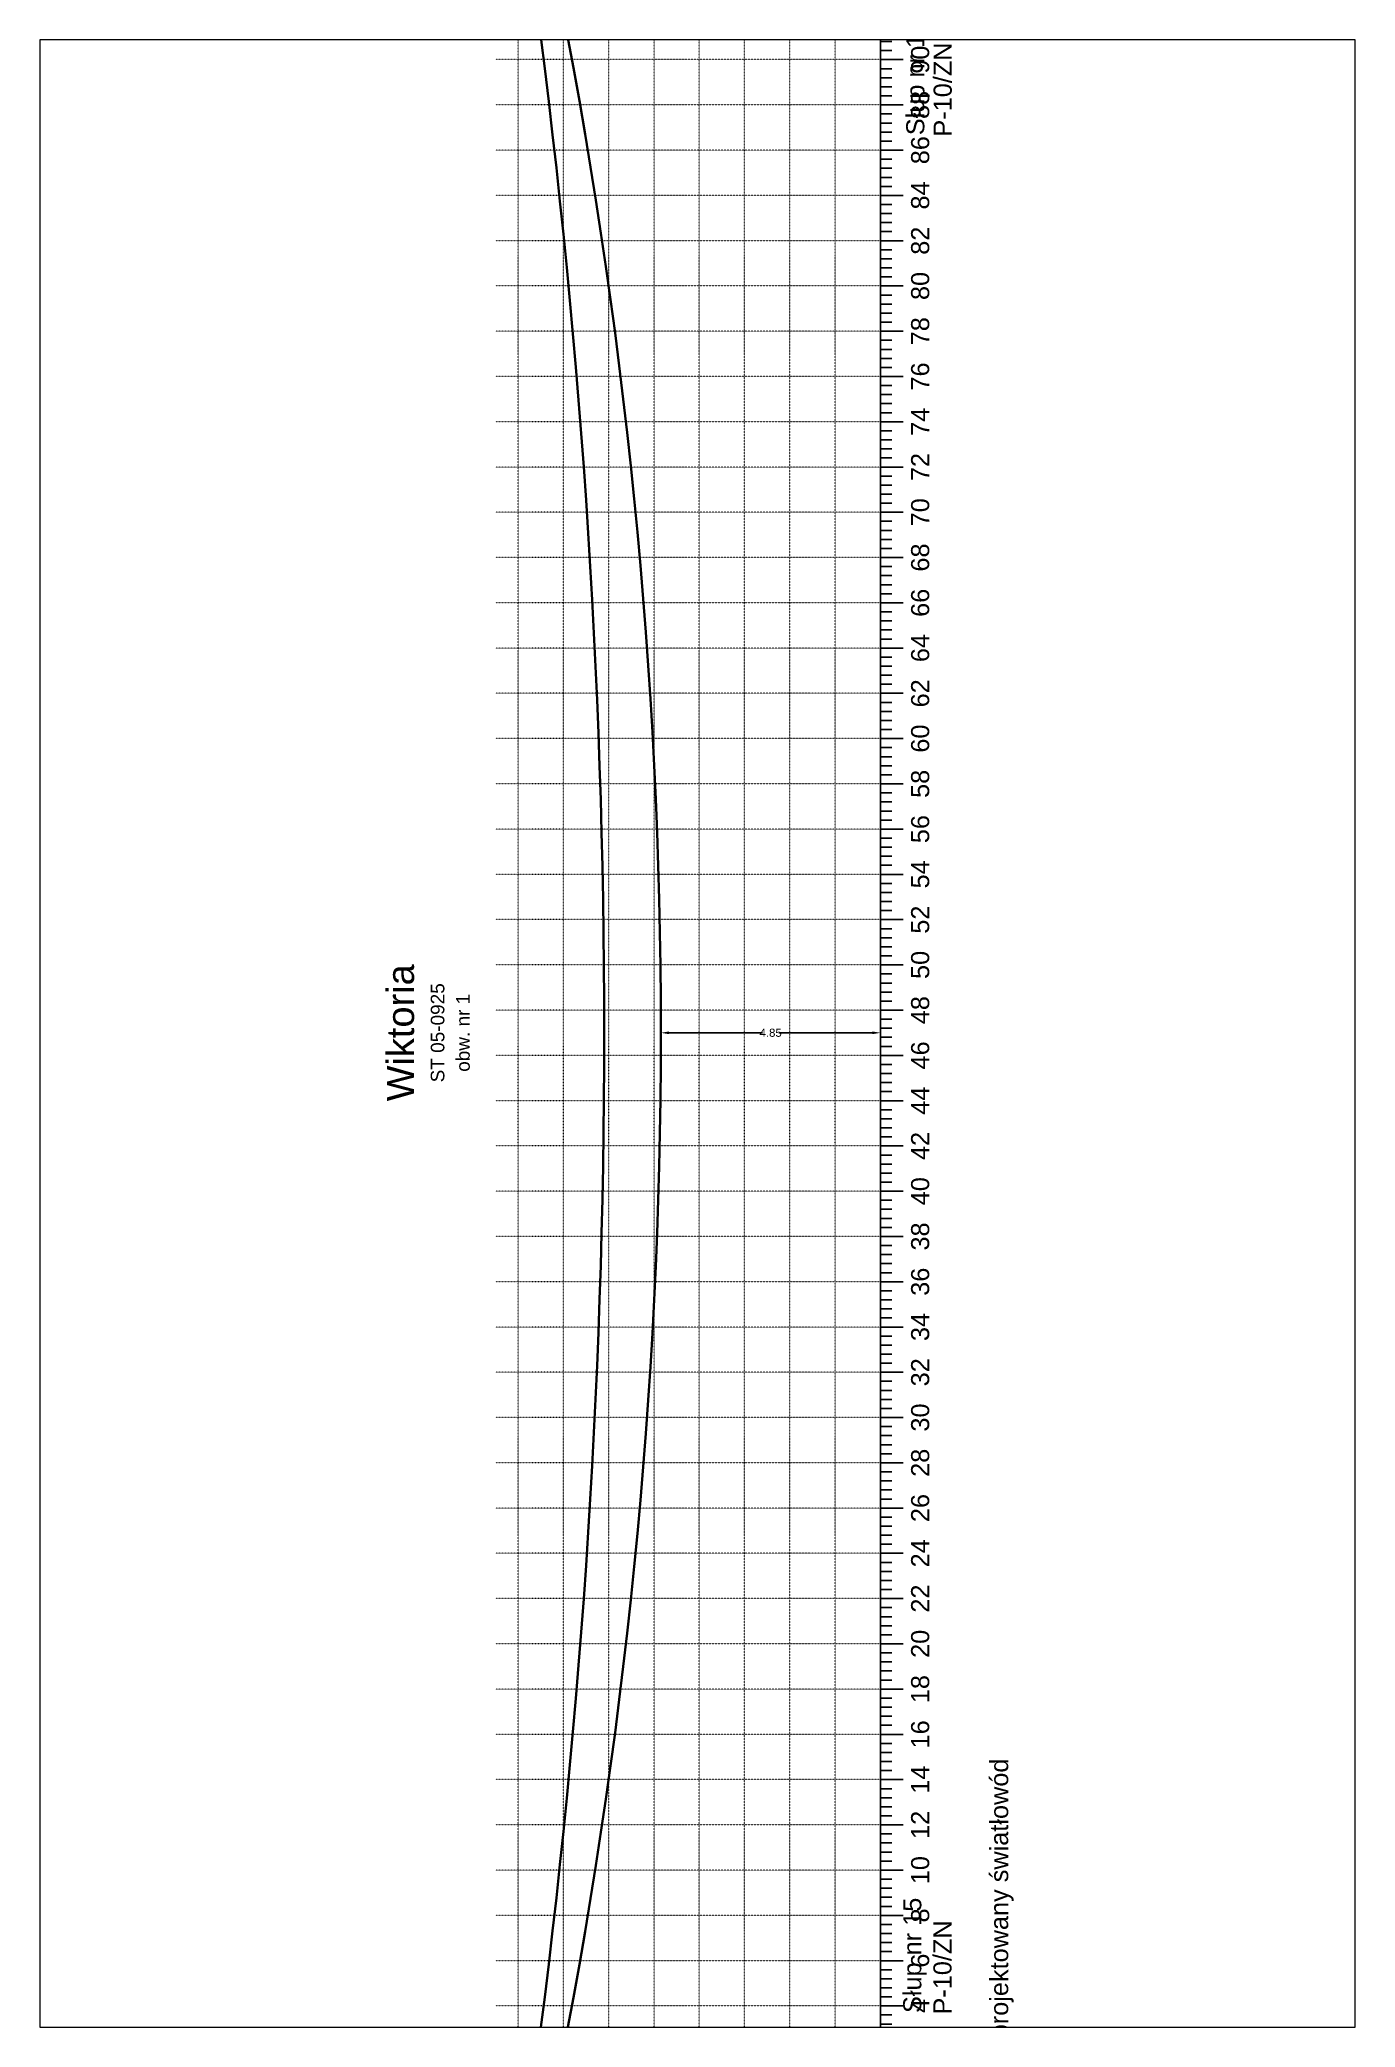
# Paper-space layout '6' of a CAD drawing. Header units: inches, sheet in millimetres. Extents: x 0 to 189, y 1 to 287.
# The model-space entities are those that its viewports show. They can reach past a viewport. Long polylines and large blocks are cut down to what shows.
import ezdxf
from ezdxf.enums import TextEntityAlignment as Align

# ---------------------------------------------------------------- set-up
doc = ezdxf.new("R2010")
doc.units = ezdxf.units.IN
doc.header["$MEASUREMENT"] = 0
doc.linetypes.add('ACAD_ISO07W100', pattern=[3, 0, -3])
doc.layers.add('_PRZEWIESZENIA_KONTROLA', color=1, linetype='Continuous', lineweight=25)
doc.layers.add('ramka', color=7, linetype='Continuous', plot=False)
doc.styles.get("Standard").update_dxf_attribs({"font": 'arial.ttf'})
doc.dimstyles.get("Standard").update_dxf_attribs({"dimtxt": 0.25, "dimasz": 0.18, "dimexe": 0.18, "dimexo": 0.0625, "dimgap": -0.09, "dimtad": 0, "dimtih": 1, "dimtoh": 1, "dimzin": 0, "dimdsep": 46, "dimtxsty": 'Standard', "dimcen": 0.09, "dimadec": 0, "dimazin": 0, "dimtfac": 1, "dimtofl": 0, "dimtmove": 0, "dimatfit": 3, "dimfxl": 1, "dimtolj": 1, "dimtzin": 0, "dimarcsym": 0})

# ---------------------------------------------------------------- blocks, each defined once
blk = doc.blocks.new('*D6')
at = {"color": 0, "lineweight": -2}
for p, q in [((-368.162, 1343.371), (-368.162, 1343.496)), ((-367.982, 1343.316), (-365.917, 1343.316)), ((-363.492, 1343.316), (-365.557, 1343.316)), ((-363.312, 1343.221), (-363.312, 1343.496))]:
    blk.add_line(p, q, dxfattribs=at)
at = {"color": 0}
for points in [[(-367.982, 1343.346), (-367.982, 1343.286), (-368.162, 1343.316)], [(-363.492, 1343.346), (-363.492, 1343.286), (-363.312, 1343.316)]]:
    blk.add_solid(points, dxfattribs=at)
at = {"layer": 'Defpoints', "color": 0}
for p in [(-368.162, 1343.308), (-363.312, 1343.316), (-363.312, 1343.158)]:
    blk.add_point(p, dxfattribs=at)
at = {"color": 0, "lineweight": 25, "insert": (-365.737, 1343.316), "char_height": 0.18, "attachment_point": 5}
blk.add_mtext('\\A1;4.85', dxfattribs=at)

msp = doc.modelspace()

# ---------------------------------------------------------------- linework, layer by layer
at = {"linetype": 'ACAD_ISO07W100', "lineweight": 15, "ltscale": 0.1}
for p, q in [((-371.312, 1319.816), (-371.312, 1366.816)), ((-370.312, 1319.816), (-370.312, 1366.816)), ((-369.312, 1319.816), (-369.312, 1366.816)), ((-368.312, 1319.816), (-368.312, 1366.816)), ((-367.312, 1319.816), (-367.312, 1366.816)), ((-366.312, 1319.816), (-366.312, 1366.816)), ((-365.312, 1319.816), (-365.312, 1366.816)), ((-364.312, 1319.816), (-364.312, 1366.816)), ((-363.312, 1319.816), (-363.312, 1366.816)), ((-363.312, 1364.816), (-371.812, 1364.816)), ((-363.312, 1363.816), (-371.812, 1363.816)), ((-363.312, 1362.816), (-371.812, 1362.816)), ((-363.312, 1361.816), (-371.812, 1361.816)), ((-363.312, 1360.816), (-371.812, 1360.816)), ((-363.312, 1359.816), (-371.812, 1359.816)), ((-363.312, 1358.816), (-371.812, 1358.816)), ((-363.312, 1357.816), (-371.812, 1357.816)), ((-363.312, 1356.816), (-371.812, 1356.816)), ((-363.312, 1355.816), (-371.812, 1355.816)), ((-363.312, 1354.816), (-371.812, 1354.816)), ((-363.312, 1353.816), (-371.812, 1353.816)), ((-363.312, 1352.816), (-371.812, 1352.816)), ((-363.312, 1351.816), (-371.812, 1351.816)), ((-363.312, 1350.816), (-371.812, 1350.816)), ((-363.312, 1349.816), (-371.812, 1349.816)), ((-363.312, 1348.816), (-371.812, 1348.816)), ((-363.312, 1347.816), (-371.812, 1347.816)), ((-363.312, 1346.816), (-371.812, 1346.816)), ((-363.312, 1345.816), (-371.812, 1345.816)), ((-363.312, 1344.816), (-371.812, 1344.816)), ((-363.312, 1343.816), (-371.812, 1343.816)), ((-363.312, 1342.816), (-371.812, 1342.816)), ((-363.312, 1341.816), (-371.812, 1341.816)), ((-363.312, 1340.816), (-371.812, 1340.816)), ((-363.312, 1339.816), (-371.812, 1339.816)), ((-363.312, 1338.816), (-371.812, 1338.816)), ((-363.312, 1337.816), (-371.812, 1337.816)), ((-363.312, 1336.816), (-371.812, 1336.816)), ((-363.312, 1335.816), (-371.812, 1335.816)), ((-363.312, 1334.816), (-371.812, 1334.816)), ((-363.312, 1333.816), (-371.812, 1333.816)), ((-363.312, 1332.816), (-371.812, 1332.816)), ((-363.312, 1331.816), (-371.812, 1331.816)), ((-363.312, 1330.816), (-371.812, 1330.816)), ((-363.312, 1329.816), (-371.812, 1329.816)), ((-363.312, 1328.816), (-371.812, 1328.816)), ((-363.312, 1327.816), (-371.812, 1327.816)), ((-363.312, 1326.816), (-371.812, 1326.816)), ((-363.312, 1325.816), (-371.812, 1325.816)), ((-363.312, 1324.816), (-371.812, 1324.816)), ((-363.312, 1323.816), (-371.812, 1323.816)), ((-363.312, 1322.816), (-371.812, 1322.816)), ((-363.312, 1321.816), (-371.812, 1321.816))]:
    msp.add_line(p, q, dxfattribs=at)
for p, q in [((-363.312, 1319.816), (-363.312, 1366.816)), ((-363.312, 1365.416), (-363.062, 1365.416)), ((-363.312, 1365.216), (-363.062, 1365.216)), ((-363.312, 1365.016), (-363.062, 1365.016)), ((-363.312, 1364.816), (-362.812, 1364.816)), ((-363.312, 1364.616), (-363.062, 1364.616)), ((-363.312, 1364.416), (-363.062, 1364.416)), ((-363.312, 1364.216), (-363.062, 1364.216)), ((-363.312, 1364.016), (-363.062, 1364.016)), ((-363.312, 1363.816), (-362.812, 1363.816)), ((-363.312, 1363.616), (-363.062, 1363.616)), ((-363.312, 1363.416), (-363.062, 1363.416)), ((-363.312, 1363.216), (-363.062, 1363.216)), ((-363.312, 1363.016), (-363.062, 1363.016)), ((-363.312, 1362.816), (-362.812, 1362.816)), ((-363.312, 1362.616), (-363.062, 1362.616)), ((-363.312, 1362.416), (-363.062, 1362.416)), ((-363.312, 1362.216), (-363.062, 1362.216)), ((-363.312, 1362.016), (-363.062, 1362.016)), ((-363.312, 1361.816), (-362.812, 1361.816)), ((-363.312, 1361.616), (-363.062, 1361.616)), ((-363.312, 1361.416), (-363.062, 1361.416)), ((-363.312, 1361.216), (-363.062, 1361.216)), ((-363.312, 1361.016), (-363.062, 1361.016)), ((-363.312, 1360.816), (-362.812, 1360.816)), ((-363.312, 1360.616), (-363.062, 1360.616)), ((-363.312, 1360.416), (-363.062, 1360.416)), ((-363.312, 1360.216), (-363.062, 1360.216)), ((-363.312, 1360.016), (-363.062, 1360.016)), ((-363.312, 1359.816), (-362.812, 1359.816)), ((-363.312, 1359.616), (-363.062, 1359.616)), ((-363.312, 1359.416), (-363.062, 1359.416)), ((-363.312, 1359.216), (-363.062, 1359.216)), ((-363.312, 1359.016), (-363.062, 1359.016)), ((-363.312, 1358.816), (-362.812, 1358.816)), ((-363.312, 1358.616), (-363.062, 1358.616)), ((-363.312, 1358.416), (-363.062, 1358.416)), ((-363.312, 1358.216), (-363.062, 1358.216)), ((-363.312, 1358.016), (-363.062, 1358.016)), ((-363.312, 1357.816), (-362.812, 1357.816)), ((-363.312, 1357.616), (-363.062, 1357.616)), ((-363.312, 1357.416), (-363.062, 1357.416)), ((-363.312, 1357.216), (-363.062, 1357.216)), ((-363.312, 1357.016), (-363.062, 1357.016)), ((-363.312, 1356.816), (-362.812, 1356.816)), ((-363.312, 1356.616), (-363.062, 1356.616)), ((-363.312, 1356.416), (-363.062, 1356.416)), ((-363.312, 1356.216), (-363.062, 1356.216)), ((-363.312, 1356.016), (-363.062, 1356.016)), ((-363.312, 1355.816), (-362.812, 1355.816)), ((-363.312, 1355.616), (-363.062, 1355.616)), ((-363.312, 1355.416), (-363.062, 1355.416)), ((-363.312, 1355.216), (-363.062, 1355.216)), ((-363.312, 1355.016), (-363.062, 1355.016)), ((-363.312, 1354.816), (-362.812, 1354.816)), ((-363.312, 1354.616), (-363.062, 1354.616)), ((-363.312, 1354.416), (-363.062, 1354.416)), ((-363.312, 1354.216), (-363.062, 1354.216)), ((-363.312, 1354.016), (-363.062, 1354.016)), ((-363.312, 1353.816), (-362.812, 1353.816)), ((-363.312, 1353.616), (-363.062, 1353.616)), ((-363.312, 1353.416), (-363.062, 1353.416)), ((-363.312, 1353.216), (-363.062, 1353.216)), ((-363.312, 1353.016), (-363.062, 1353.016)), ((-363.312, 1352.816), (-362.812, 1352.816)), ((-363.312, 1352.616), (-363.062, 1352.616)), ((-363.312, 1352.416), (-363.062, 1352.416)), ((-363.312, 1352.216), (-363.062, 1352.216)), ((-363.312, 1352.016), (-363.062, 1352.016)), ((-363.312, 1351.816), (-362.812, 1351.816)), ((-363.312, 1351.616), (-363.062, 1351.616)), ((-363.312, 1351.416), (-363.062, 1351.416)), ((-363.312, 1351.216), (-363.062, 1351.216)), ((-363.312, 1351.016), (-363.062, 1351.016)), ((-363.312, 1350.816), (-362.812, 1350.816)), ((-363.312, 1350.616), (-363.062, 1350.616)), ((-363.312, 1350.416), (-363.062, 1350.416)), ((-363.312, 1350.216), (-363.062, 1350.216)), ((-363.312, 1350.016), (-363.062, 1350.016)), ((-363.312, 1349.816), (-362.812, 1349.816)), ((-363.312, 1349.616), (-363.062, 1349.616)), ((-363.312, 1349.416), (-363.062, 1349.416)), ((-363.312, 1349.216), (-363.062, 1349.216)), ((-363.312, 1349.016), (-363.062, 1349.016)), ((-363.312, 1348.816), (-362.812, 1348.816)), ((-363.312, 1348.616), (-363.062, 1348.616)), ((-363.312, 1348.416), (-363.062, 1348.416)), ((-363.312, 1348.216), (-363.062, 1348.216)), ((-363.312, 1348.016), (-363.062, 1348.016)), ((-363.312, 1347.816), (-362.812, 1347.816)), ((-363.312, 1347.616), (-363.062, 1347.616)), ((-363.312, 1347.416), (-363.062, 1347.416)), ((-363.312, 1347.216), (-363.062, 1347.216)), ((-363.312, 1347.016), (-363.062, 1347.016)), ((-363.312, 1346.816), (-362.812, 1346.816)), ((-363.312, 1346.616), (-363.062, 1346.616)), ((-363.312, 1346.416), (-363.062, 1346.416)), ((-363.312, 1346.216), (-363.062, 1346.216)), ((-363.312, 1346.016), (-363.062, 1346.016)), ((-363.312, 1345.816), (-362.812, 1345.816)), ((-363.312, 1345.616), (-363.062, 1345.616)), ((-363.312, 1345.416), (-363.062, 1345.416)), ((-363.312, 1345.216), (-363.062, 1345.216)), ((-363.312, 1345.016), (-363.062, 1345.016)), ((-363.312, 1344.816), (-362.812, 1344.816)), ((-363.312, 1344.616), (-363.062, 1344.616)), ((-363.312, 1344.416), (-363.062, 1344.416)), ((-363.312, 1344.216), (-363.062, 1344.216)), ((-363.312, 1344.016), (-363.062, 1344.016)), ((-363.312, 1343.816), (-362.812, 1343.816)), ((-363.312, 1343.616), (-363.062, 1343.616)), ((-363.312, 1343.416), (-363.062, 1343.416)), ((-363.312, 1343.216), (-363.062, 1343.216)), ((-363.312, 1343.016), (-363.062, 1343.016)), ((-363.312, 1342.816), (-362.812, 1342.816)), ((-363.312, 1342.616), (-363.062, 1342.616)), ((-363.312, 1342.416), (-363.062, 1342.416)), ((-363.312, 1342.216), (-363.062, 1342.216)), ((-363.312, 1342.016), (-363.062, 1342.016)), ((-363.312, 1341.816), (-362.812, 1341.816)), ((-363.312, 1341.616), (-363.062, 1341.616)), ((-363.312, 1341.416), (-363.062, 1341.416)), ((-363.312, 1341.216), (-363.062, 1341.216)), ((-363.312, 1341.016), (-363.062, 1341.016)), ((-363.312, 1340.816), (-362.812, 1340.816)), ((-363.312, 1340.616), (-363.062, 1340.616)), ((-363.312, 1340.416), (-363.062, 1340.416)), ((-363.312, 1340.216), (-363.062, 1340.216)), ((-363.312, 1340.016), (-363.062, 1340.016)), ((-363.312, 1339.816), (-362.812, 1339.816)), ((-363.312, 1339.616), (-363.062, 1339.616)), ((-363.312, 1339.416), (-363.062, 1339.416)), ((-363.312, 1339.216), (-363.062, 1339.216)), ((-363.312, 1339.016), (-363.062, 1339.016)), ((-363.312, 1338.816), (-362.812, 1338.816)), ((-363.312, 1338.616), (-363.062, 1338.616)), ((-363.312, 1338.416), (-363.062, 1338.416)), ((-363.312, 1338.216), (-363.062, 1338.216)), ((-363.312, 1338.016), (-363.062, 1338.016)), ((-363.312, 1337.816), (-362.812, 1337.816)), ((-363.312, 1337.616), (-363.062, 1337.616)), ((-363.312, 1337.416), (-363.062, 1337.416)), ((-363.312, 1337.216), (-363.062, 1337.216)), ((-363.312, 1337.016), (-363.062, 1337.016)), ((-363.312, 1336.816), (-362.812, 1336.816)), ((-363.312, 1336.616), (-363.062, 1336.616)), ((-363.312, 1336.416), (-363.062, 1336.416)), ((-363.312, 1336.216), (-363.062, 1336.216)), ((-363.312, 1336.016), (-363.062, 1336.016)), ((-363.312, 1335.816), (-362.812, 1335.816)), ((-363.312, 1335.616), (-363.062, 1335.616)), ((-363.312, 1335.416), (-363.062, 1335.416)), ((-363.312, 1335.216), (-363.062, 1335.216)), ((-363.312, 1335.016), (-363.062, 1335.016)), ((-363.312, 1334.816), (-362.812, 1334.816)), ((-363.312, 1334.616), (-363.062, 1334.616)), ((-363.312, 1334.416), (-363.062, 1334.416)), ((-363.312, 1334.216), (-363.062, 1334.216)), ((-363.312, 1334.016), (-363.062, 1334.016)), ((-363.312, 1333.816), (-362.812, 1333.816)), ((-363.312, 1333.616), (-363.062, 1333.616)), ((-363.312, 1333.416), (-363.062, 1333.416)), ((-363.312, 1333.216), (-363.062, 1333.216)), ((-363.312, 1333.016), (-363.062, 1333.016)), ((-363.312, 1332.816), (-362.812, 1332.816)), ((-363.312, 1332.616), (-363.062, 1332.616)), ((-363.312, 1332.416), (-363.062, 1332.416)), ((-363.312, 1332.216), (-363.062, 1332.216)), ((-363.312, 1332.016), (-363.062, 1332.016)), ((-363.312, 1331.816), (-362.812, 1331.816)), ((-363.312, 1331.616), (-363.062, 1331.616)), ((-363.312, 1331.416), (-363.062, 1331.416)), ((-363.312, 1331.216), (-363.062, 1331.216)), ((-363.312, 1331.016), (-363.062, 1331.016)), ((-363.312, 1330.816), (-362.812, 1330.816)), ((-363.312, 1330.616), (-363.062, 1330.616)), ((-363.312, 1330.416), (-363.062, 1330.416)), ((-363.312, 1330.216), (-363.062, 1330.216)), ((-363.312, 1330.016), (-363.062, 1330.016)), ((-363.312, 1329.816), (-362.812, 1329.816)), ((-363.312, 1329.616), (-363.062, 1329.616)), ((-363.312, 1329.416), (-363.062, 1329.416)), ((-363.312, 1329.216), (-363.062, 1329.216)), ((-363.312, 1329.016), (-363.062, 1329.016)), ((-363.312, 1328.816), (-362.812, 1328.816)), ((-363.312, 1328.616), (-363.062, 1328.616)), ((-363.312, 1328.416), (-363.062, 1328.416)), ((-363.312, 1328.216), (-363.062, 1328.216)), ((-363.312, 1328.016), (-363.062, 1328.016)), ((-363.312, 1327.816), (-362.812, 1327.816)), ((-363.312, 1327.616), (-363.062, 1327.616)), ((-363.312, 1327.416), (-363.062, 1327.416)), ((-363.312, 1327.216), (-363.062, 1327.216)), ((-363.312, 1327.016), (-363.062, 1327.016)), ((-363.312, 1326.816), (-362.812, 1326.816)), ((-363.312, 1326.616), (-363.062, 1326.616)), ((-363.312, 1326.416), (-363.062, 1326.416)), ((-363.312, 1326.216), (-363.062, 1326.216)), ((-363.312, 1326.016), (-363.062, 1326.016)), ((-363.312, 1325.816), (-362.812, 1325.816)), ((-363.312, 1325.616), (-363.062, 1325.616)), ((-363.312, 1325.416), (-363.062, 1325.416)), ((-363.312, 1325.216), (-363.062, 1325.216)), ((-363.312, 1325.016), (-363.062, 1325.016)), ((-363.312, 1324.816), (-362.812, 1324.816)), ((-363.312, 1324.616), (-363.062, 1324.616)), ((-363.312, 1324.416), (-363.062, 1324.416)), ((-363.312, 1324.216), (-363.062, 1324.216)), ((-363.312, 1324.016), (-363.062, 1324.016)), ((-363.312, 1323.816), (-362.812, 1323.816)), ((-363.312, 1323.616), (-363.062, 1323.616)), ((-363.312, 1323.416), (-363.062, 1323.416)), ((-363.312, 1323.216), (-363.062, 1323.216)), ((-363.312, 1323.016), (-363.062, 1323.016)), ((-363.312, 1322.816), (-362.812, 1322.816)), ((-363.312, 1322.616), (-363.062, 1322.616)), ((-363.312, 1322.416), (-363.062, 1322.416)), ((-363.312, 1322.216), (-363.062, 1322.216)), ((-363.312, 1322.016), (-363.062, 1322.016)), ((-363.312, 1321.816), (-362.812, 1321.816)), ((-363.312, 1321.616), (-363.062, 1321.616)), ((-363.312, 1321.416), (-363.062, 1321.416)), ((-363.312, 1321.216), (-363.062, 1321.216))]:
    msp.add_line(p, q)
at = {"lineweight": 30}
msp.add_arc((-543.007, 1343.316), 173.593, 352.21975, 7.78025, dxfattribs=at)
at = {"color": 3, "lineweight": 30}
msp.add_arc((-486.837, 1343.316), 118.675, 348.57881, 11.42119, dxfattribs=at)
at = {"layer": 'ramka'}
msp.add_line((-363.312, 1319.816), (-363.312, 1343.316), dxfattribs=at)

# ---------------------------------------------------------------- texts
for s, p in [('Słup nr 17', (-362.343, 1363.147)), ('P-10/ZN', (-361.738, 1363.116)), ('projektowany światłowód', (-360.492, 1321.101)), ('Słup nr 15', (-362.41, 1321.66)), ('P-10/ZN', (-361.743, 1321.626))]:
    msp.add_text(s, height=0.4, rotation=90).set_placement(p)
for s, height, p in [('90', 0.4, (-362.236, 1364.816)), ('88', 0.4, (-362.236, 1363.816)), ('86', 0.4, (-362.236, 1362.816)), ('84', 0.4, (-362.236, 1361.816)), ('82', 0.4, (-362.236, 1360.816)), ('80', 0.4, (-362.236, 1359.816)), ('78', 0.4, (-362.236, 1358.816)), ('76', 0.4, (-362.236, 1357.816)), ('74', 0.4, (-362.236, 1356.816)), ('72', 0.4, (-362.236, 1355.816)), ('70', 0.4, (-362.236, 1354.816)), ('68', 0.4, (-362.236, 1353.816)), ('66', 0.4, (-362.236, 1352.816)), ('64', 0.4, (-362.236, 1351.816)), ('62', 0.4, (-362.236, 1350.816)), ('60', 0.4, (-362.236, 1349.816)), ('58', 0.4, (-362.236, 1348.816)), ('56', 0.4, (-362.236, 1347.816)), ('54', 0.4, (-362.236, 1346.816)), ('52', 0.4, (-362.236, 1345.816)), ('50', 0.4, (-362.236, 1344.816)), ('Wiktoria', 0.6, (-373.612, 1343.316)), ('ST 05-0925', 0.3, (-372.942, 1343.316)), ('obw. nr 1', 0.3, (-372.382, 1343.316)), ('48', 0.4, (-362.236, 1343.816)), ('46', 0.4, (-362.236, 1342.816)), ('44', 0.4, (-362.236, 1341.816)), ('42', 0.4, (-362.236, 1340.816)), ('40', 0.4, (-362.236, 1339.816)), ('38', 0.4, (-362.236, 1338.816)), ('36', 0.4, (-362.236, 1337.816)), ('34', 0.4, (-362.236, 1336.816)), ('32', 0.4, (-362.236, 1335.816)), ('30', 0.4, (-362.236, 1334.816)), ('28', 0.4, (-362.236, 1333.816)), ('26', 0.4, (-362.236, 1332.816)), ('24', 0.4, (-362.236, 1331.816)), ('22', 0.4, (-362.236, 1330.816)), ('20', 0.4, (-362.236, 1329.816)), ('18', 0.4, (-362.236, 1328.816)), ('16', 0.4, (-362.236, 1327.816)), ('14', 0.4, (-362.236, 1326.816)), ('12', 0.4, (-362.236, 1325.816)), ('10', 0.4, (-362.236, 1324.816)), ('8', 0.4, (-362.236, 1323.816)), ('6', 0.4, (-362.236, 1322.816)), ('4', 0.4, (-362.236, 1321.816))]:
    msp.add_text(s, height=height, rotation=90).set_placement(p, align=Align.CENTER)
at = {"layer": '_PRZEWIESZENIA_KONTROLA', "color": 1}
msp.add_text('nr 6', height=0.6, rotation=90, dxfattribs=at).set_placement((-372.482, 1319.816))

# ---------------------------------------------------------------- dimensions: what is measured, and where the dimension line sits
at = {"lineweight": 25}
dim = msp.add_linear_dim(base=(-363.312, 1343.316), p1=(-368.162, 1343.308), p2=(-363.312, 1343.158), angle=180, text='4.85', dimstyle='Standard', dxfattribs=at)
dim.commit()
dim.dimension.update_dxf_attribs({"geometry": '*D6', "text_midpoint": (-365.737, 1343.316)})

psp = doc.layouts.new('6')

# ---------------------------------------------------------------- viewports
at = {"layer": '0', "lineweight": 25}
psp.add_viewport(center=(94.66, 143.85), size=(188.81, 285.419), view_center_point=(-367.352, 1343.301), view_height=43.9106, dxfattribs=at)

doc.saveas('drawing.dxf')
